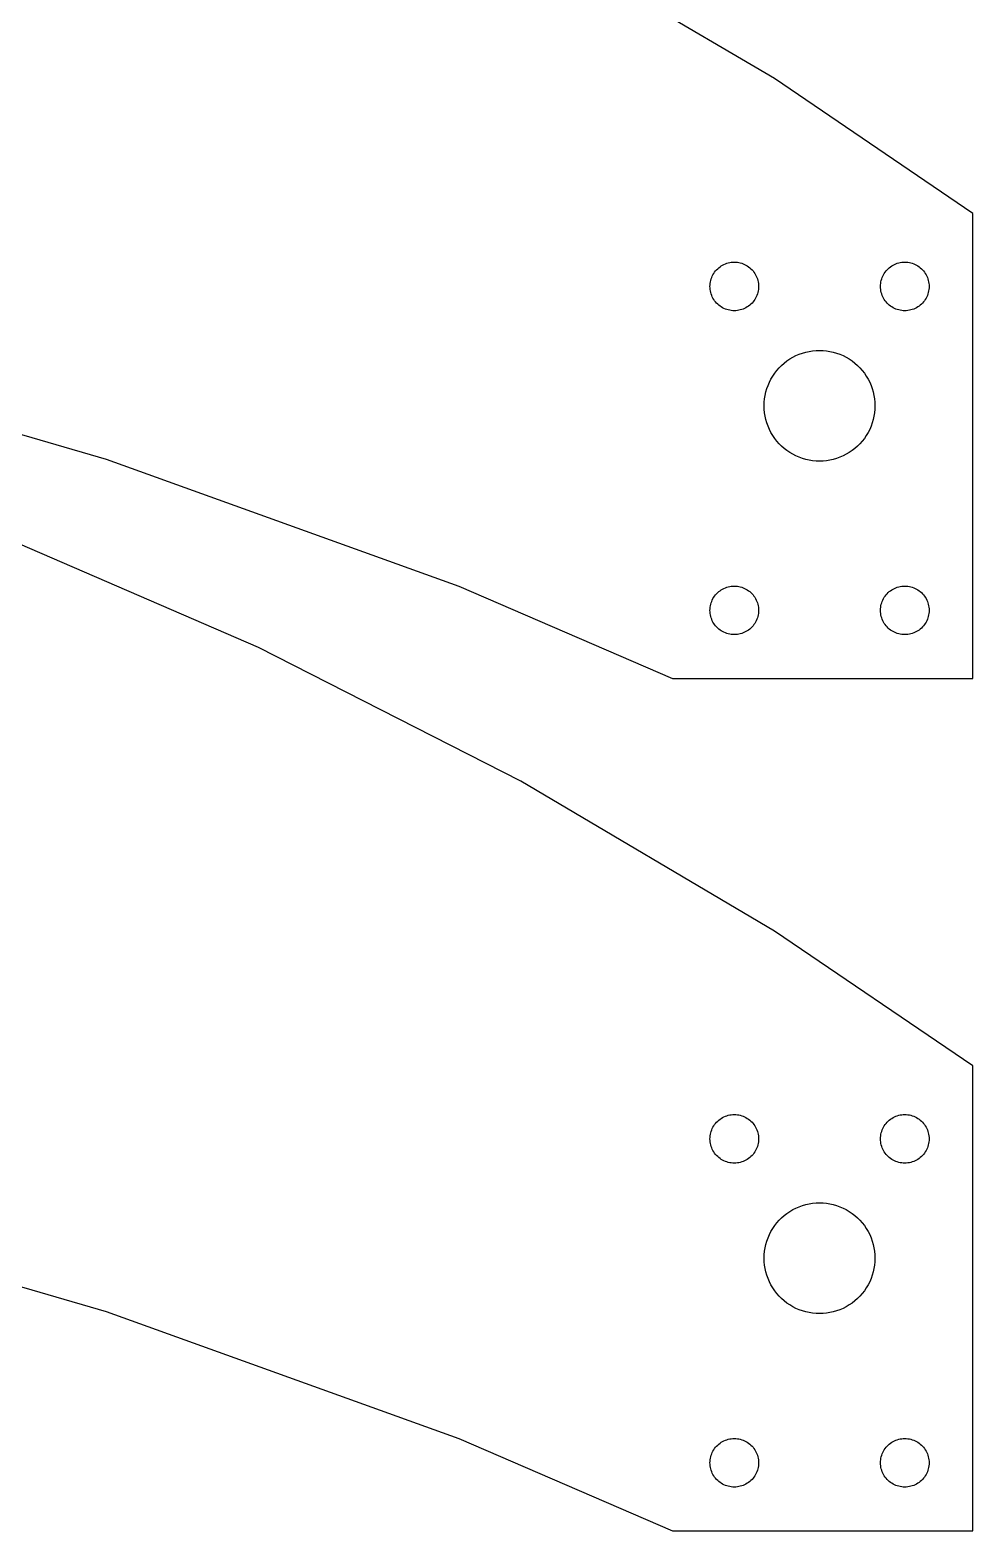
# Model space of a CAD drawing. Header units: metres. Extents: x 0 to 702, y 0 to 290.
# Drawn here: x 612.7 to 668, y 57 to 145 of the extents above; entities that cross this region are included whole.
import ezdxf

# ---------------------------------------------------------------- set-up
doc = ezdxf.new("R2010")
doc.units = ezdxf.units.M

msp = doc.modelspace()

# ---------------------------------------------------------------- linework, layer by layer
for p, q in [((656.352, 142.19), (641.482, 150.984)), ((668, 134.274), (656.352, 142.19)), ((668, 107), (668, 134.274)), ((653.162, 131.153), (653.236, 131.203)), ((653.236, 131.203), (653.313, 131.249)), ((653.313, 131.249), (653.393, 131.289)), ((653.393, 131.289), (653.475, 131.325)), ((653.475, 131.325), (653.56, 131.355)), ((653.56, 131.355), (653.646, 131.38)), ((653.646, 131.38), (653.733, 131.4)), ((653.733, 131.4), (653.821, 131.414)), ((653.821, 131.414), (653.911, 131.422)), ((653.911, 131.422), (654, 131.425)), ((654, 131.425), (654.089, 131.422)), ((654.089, 131.422), (654.179, 131.414)), ((654.179, 131.414), (654.267, 131.4)), ((654.267, 131.4), (654.354, 131.38)), ((654.354, 131.38), (654.44, 131.355)), ((654.44, 131.355), (654.525, 131.325)), ((654.525, 131.325), (654.607, 131.289)), ((654.607, 131.289), (654.686, 131.249)), ((654.686, 131.249), (654.764, 131.203)), ((654.764, 131.203), (654.838, 131.153)), ((663.162, 131.153), (663.236, 131.203)), ((663.236, 131.203), (663.313, 131.249)), ((663.313, 131.249), (663.393, 131.289)), ((663.393, 131.289), (663.475, 131.325)), ((663.475, 131.325), (663.56, 131.355)), ((663.56, 131.355), (663.646, 131.38)), ((663.646, 131.38), (663.733, 131.4)), ((663.733, 131.4), (663.821, 131.414)), ((663.821, 131.414), (663.911, 131.422)), ((663.911, 131.422), (664, 131.425)), ((664, 131.425), (664.089, 131.422)), ((664.089, 131.422), (664.179, 131.414)), ((664.179, 131.414), (664.267, 131.4)), ((664.267, 131.4), (664.354, 131.38)), ((664.354, 131.38), (664.44, 131.355)), ((664.44, 131.355), (664.525, 131.325)), ((664.525, 131.325), (664.607, 131.289)), ((664.607, 131.289), (664.686, 131.249)), ((664.686, 131.249), (664.764, 131.203)), ((664.764, 131.203), (664.838, 131.153)), ((652.6, 130.267), (652.62, 130.354)), ((652.62, 130.354), (652.645, 130.44)), ((652.645, 130.44), (652.675, 130.525)), ((652.675, 130.525), (652.711, 130.607)), ((652.711, 130.607), (652.751, 130.686)), ((652.751, 130.686), (652.797, 130.764)), ((652.797, 130.764), (652.847, 130.838)), ((652.847, 130.838), (652.902, 130.908)), ((652.902, 130.908), (652.961, 130.975)), ((652.961, 130.975), (653.025, 131.039)), ((653.025, 131.039), (653.092, 131.098)), ((653.092, 131.098), (653.162, 131.153)), ((654.838, 131.153), (654.908, 131.098)), ((654.908, 131.098), (654.975, 131.039)), ((654.975, 131.039), (655.039, 130.975)), ((655.039, 130.975), (655.098, 130.908)), ((655.098, 130.908), (655.153, 130.838)), ((655.153, 130.838), (655.203, 130.764)), ((655.203, 130.764), (655.249, 130.686)), ((655.249, 130.686), (655.289, 130.607)), ((655.289, 130.607), (655.325, 130.525)), ((655.325, 130.525), (655.355, 130.44)), ((655.355, 130.44), (655.38, 130.354)), ((655.38, 130.354), (655.4, 130.267)), ((662.6, 130.267), (662.62, 130.354)), ((662.62, 130.354), (662.645, 130.44)), ((662.645, 130.44), (662.675, 130.525)), ((662.675, 130.525), (662.711, 130.607)), ((662.711, 130.607), (662.751, 130.686)), ((662.751, 130.686), (662.797, 130.764)), ((662.797, 130.764), (662.847, 130.838)), ((662.847, 130.838), (662.902, 130.908)), ((662.902, 130.908), (662.961, 130.975)), ((662.961, 130.975), (663.025, 131.039)), ((663.025, 131.039), (663.092, 131.098)), ((663.092, 131.098), (663.162, 131.153)), ((664.838, 131.153), (664.908, 131.098)), ((664.908, 131.098), (664.975, 131.039)), ((664.975, 131.039), (665.039, 130.975)), ((665.039, 130.975), (665.098, 130.908)), ((665.098, 130.908), (665.153, 130.838)), ((665.153, 130.838), (665.203, 130.764)), ((665.203, 130.764), (665.249, 130.686)), ((665.249, 130.686), (665.289, 130.607)), ((665.289, 130.607), (665.325, 130.525)), ((665.325, 130.525), (665.355, 130.44)), ((665.355, 130.44), (665.38, 130.354)), ((665.38, 130.354), (665.4, 130.267)), ((652.575, 130), (652.578, 130.089)), ((652.578, 129.911), (652.575, 130)), ((652.578, 130.089), (652.586, 130.179)), ((652.586, 129.821), (652.578, 129.911)), ((652.586, 130.179), (652.6, 130.267)), ((652.6, 129.733), (652.586, 129.821)), ((652.62, 129.646), (652.6, 129.733)), ((652.645, 129.56), (652.62, 129.646)), ((652.675, 129.475), (652.645, 129.56)), ((652.711, 129.393), (652.675, 129.475)), ((655.325, 129.475), (655.289, 129.393)), ((655.355, 129.56), (655.325, 129.475)), ((655.38, 129.646), (655.355, 129.56)), ((655.4, 129.733), (655.38, 129.646)), ((655.4, 130.267), (655.414, 130.179)), ((655.414, 129.821), (655.4, 129.733)), ((655.414, 130.179), (655.422, 130.089)), ((655.422, 129.911), (655.414, 129.821)), ((655.422, 130.089), (655.425, 130)), ((655.425, 130), (655.422, 129.911)), ((662.575, 130), (662.578, 130.089)), ((662.578, 129.911), (662.575, 130)), ((662.578, 130.089), (662.586, 130.179)), ((662.586, 129.821), (662.578, 129.911)), ((662.586, 130.179), (662.6, 130.267)), ((662.6, 129.733), (662.586, 129.821)), ((662.62, 129.646), (662.6, 129.733)), ((662.645, 129.56), (662.62, 129.646)), ((662.675, 129.475), (662.645, 129.56)), ((662.711, 129.393), (662.675, 129.475)), ((665.325, 129.475), (665.289, 129.393)), ((665.355, 129.56), (665.325, 129.475)), ((665.38, 129.646), (665.355, 129.56)), ((665.4, 129.733), (665.38, 129.646)), ((665.4, 130.267), (665.414, 130.179)), ((665.414, 129.821), (665.4, 129.733)), ((665.414, 130.179), (665.422, 130.089)), ((665.422, 129.911), (665.414, 129.821)), ((665.422, 130.089), (665.425, 130)), ((665.425, 130), (665.422, 129.911)), ((652.751, 129.313), (652.711, 129.393)), ((652.797, 129.236), (652.751, 129.313)), ((652.847, 129.162), (652.797, 129.236)), ((652.902, 129.092), (652.847, 129.162)), ((652.961, 129.025), (652.902, 129.092)), ((653.025, 128.961), (652.961, 129.025)), ((653.092, 128.902), (653.025, 128.961)), ((653.162, 128.847), (653.092, 128.902)), ((653.236, 128.797), (653.162, 128.847)), ((653.313, 128.751), (653.236, 128.797)), ((653.393, 128.711), (653.313, 128.751)), ((653.475, 128.675), (653.393, 128.711)), ((653.56, 128.645), (653.475, 128.675)), ((653.646, 128.62), (653.56, 128.645)), ((653.733, 128.6), (653.646, 128.62)), ((653.821, 128.586), (653.733, 128.6)), ((653.911, 128.578), (653.821, 128.586)), ((654, 128.575), (653.911, 128.578)), ((654.089, 128.578), (654, 128.575)), ((654.179, 128.586), (654.089, 128.578)), ((654.267, 128.6), (654.179, 128.586)), ((654.354, 128.62), (654.267, 128.6)), ((654.44, 128.645), (654.354, 128.62)), ((654.525, 128.675), (654.44, 128.645)), ((654.607, 128.711), (654.525, 128.675)), ((654.686, 128.751), (654.607, 128.711)), ((654.764, 128.797), (654.686, 128.751)), ((654.838, 128.847), (654.764, 128.797)), ((654.908, 128.902), (654.838, 128.847)), ((654.975, 128.961), (654.908, 128.902)), ((655.039, 129.025), (654.975, 128.961)), ((655.098, 129.092), (655.039, 129.025)), ((655.153, 129.162), (655.098, 129.092)), ((655.203, 129.236), (655.153, 129.162)), ((655.249, 129.313), (655.203, 129.236)), ((655.289, 129.393), (655.249, 129.313)), ((662.751, 129.313), (662.711, 129.393)), ((662.797, 129.236), (662.751, 129.313)), ((662.847, 129.162), (662.797, 129.236)), ((662.902, 129.092), (662.847, 129.162)), ((662.961, 129.025), (662.902, 129.092)), ((663.025, 128.961), (662.961, 129.025)), ((663.092, 128.902), (663.025, 128.961)), ((663.162, 128.847), (663.092, 128.902)), ((663.236, 128.797), (663.162, 128.847)), ((663.313, 128.751), (663.236, 128.797)), ((663.393, 128.711), (663.313, 128.751)), ((663.475, 128.675), (663.393, 128.711)), ((663.56, 128.645), (663.475, 128.675)), ((663.646, 128.62), (663.56, 128.645)), ((663.733, 128.6), (663.646, 128.62)), ((663.821, 128.586), (663.733, 128.6)), ((663.911, 128.578), (663.821, 128.586)), ((664, 128.575), (663.911, 128.578)), ((664.089, 128.578), (664, 128.575)), ((664.179, 128.586), (664.089, 128.578)), ((664.267, 128.6), (664.179, 128.586)), ((664.354, 128.62), (664.267, 128.6)), ((664.44, 128.645), (664.354, 128.62)), ((664.525, 128.675), (664.44, 128.645)), ((664.607, 128.711), (664.525, 128.675)), ((664.686, 128.751), (664.607, 128.711)), ((664.764, 128.797), (664.686, 128.751)), ((664.838, 128.847), (664.764, 128.797)), ((664.908, 128.902), (664.838, 128.847)), ((664.975, 128.961), (664.908, 128.902)), ((665.039, 129.025), (664.975, 128.961)), ((665.098, 129.092), (665.039, 129.025)), ((665.153, 129.162), (665.098, 129.092)), ((665.203, 129.236), (665.153, 129.162)), ((665.249, 129.313), (665.203, 129.236)), ((665.289, 129.393), (665.249, 129.313)), ((596.041, 126.004), (617.156, 119.87)), ((657.434, 125.848), (657.616, 125.941)), ((657.616, 125.941), (657.804, 126.022)), ((657.804, 126.022), (657.996, 126.091)), ((657.996, 126.091), (658.192, 126.148)), ((658.192, 126.148), (658.391, 126.192)), ((658.391, 126.192), (658.593, 126.224)), ((658.593, 126.224), (658.796, 126.244)), ((658.796, 126.244), (659, 126.25)), ((659, 126.25), (659.204, 126.244)), ((659.204, 126.244), (659.407, 126.224)), ((659.407, 126.224), (659.609, 126.192)), ((659.609, 126.192), (659.808, 126.148)), ((659.808, 126.148), (660.004, 126.091)), ((660.004, 126.091), (660.196, 126.022)), ((660.196, 126.022), (660.384, 125.941)), ((660.384, 125.941), (660.566, 125.848)), ((656.371, 124.91), (656.496, 125.072)), ((656.496, 125.072), (656.631, 125.225)), ((656.631, 125.225), (656.775, 125.369)), ((656.775, 125.369), (656.928, 125.504)), ((656.928, 125.504), (657.09, 125.629)), ((657.09, 125.629), (657.259, 125.744)), ((657.259, 125.744), (657.434, 125.848)), ((660.566, 125.848), (660.741, 125.744)), ((660.741, 125.744), (660.91, 125.629)), ((660.91, 125.629), (661.072, 125.504)), ((661.072, 125.504), (661.225, 125.369)), ((661.225, 125.369), (661.369, 125.225)), ((661.369, 125.225), (661.504, 125.072)), ((661.504, 125.072), (661.629, 124.91)), ((655.909, 124.004), (655.978, 124.196)), ((655.978, 124.196), (656.059, 124.384)), ((656.059, 124.384), (656.152, 124.566)), ((656.152, 124.566), (656.256, 124.741)), ((656.256, 124.741), (656.371, 124.91)), ((661.629, 124.91), (661.744, 124.741)), ((661.744, 124.741), (661.848, 124.566)), ((661.848, 124.566), (661.941, 124.384)), ((661.941, 124.384), (662.022, 124.196)), ((662.022, 124.196), (662.091, 124.004)), ((655.756, 123.204), (655.776, 123.407)), ((655.776, 123.407), (655.808, 123.609)), ((655.808, 123.609), (655.852, 123.808)), ((655.852, 123.808), (655.909, 124.004)), ((662.091, 124.004), (662.148, 123.808)), ((662.148, 123.808), (662.192, 123.609)), ((662.192, 123.609), (662.224, 123.407)), ((662.224, 123.407), (662.244, 123.204)), ((655.75, 123), (655.756, 123.204)), ((655.756, 122.796), (655.75, 123)), ((655.776, 122.593), (655.756, 122.796)), ((655.808, 122.391), (655.776, 122.593)), ((655.852, 122.192), (655.808, 122.391)), ((662.192, 122.391), (662.148, 122.192)), ((662.224, 122.593), (662.192, 122.391)), ((662.244, 122.796), (662.224, 122.593)), ((662.244, 123.204), (662.25, 123)), ((662.25, 123), (662.244, 122.796)), ((655.909, 121.996), (655.852, 122.192)), ((655.978, 121.804), (655.909, 121.996)), ((656.059, 121.616), (655.978, 121.804)), ((656.152, 121.434), (656.059, 121.616)), ((661.941, 121.616), (661.848, 121.434)), ((662.022, 121.804), (661.941, 121.616)), ((662.091, 121.996), (662.022, 121.804)), ((662.148, 122.192), (662.091, 121.996)), ((656.256, 121.259), (656.152, 121.434)), ((656.371, 121.09), (656.256, 121.259)), ((656.496, 120.928), (656.371, 121.09)), ((656.631, 120.775), (656.496, 120.928)), ((656.775, 120.631), (656.631, 120.775)), ((656.928, 120.496), (656.775, 120.631)), ((661.225, 120.631), (661.072, 120.496)), ((661.369, 120.775), (661.225, 120.631)), ((661.504, 120.928), (661.369, 120.775)), ((661.629, 121.09), (661.504, 120.928)), ((661.744, 121.259), (661.629, 121.09)), ((661.848, 121.434), (661.744, 121.259)), ((617.156, 119.87), (637.844, 112.422)), ((657.09, 120.371), (656.928, 120.496)), ((657.259, 120.256), (657.09, 120.371)), ((657.434, 120.152), (657.259, 120.256)), ((657.616, 120.059), (657.434, 120.152)), ((657.804, 119.978), (657.616, 120.059)), ((657.996, 119.909), (657.804, 119.978)), ((658.192, 119.852), (657.996, 119.909)), ((658.391, 119.808), (658.192, 119.852)), ((658.593, 119.776), (658.391, 119.808)), ((658.796, 119.756), (658.593, 119.776)), ((659, 119.75), (658.796, 119.756)), ((659.204, 119.756), (659, 119.75)), ((659.407, 119.776), (659.204, 119.756)), ((659.609, 119.808), (659.407, 119.776)), ((659.808, 119.852), (659.609, 119.808)), ((660.004, 119.909), (659.808, 119.852)), ((660.196, 119.978), (660.004, 119.909)), ((660.384, 120.059), (660.196, 119.978)), ((660.566, 120.152), (660.384, 120.059)), ((660.741, 120.256), (660.566, 120.152)), ((660.91, 120.371), (660.741, 120.256)), ((661.072, 120.496), (660.91, 120.371)), ((626.089, 108.827), (610.234, 115.689)), ((637.844, 112.422), (650.373, 107)), ((652.797, 111.764), (652.847, 111.838)), ((652.847, 111.838), (652.902, 111.908)), ((652.902, 111.908), (652.961, 111.975)), ((652.961, 111.975), (653.025, 112.039)), ((653.025, 112.039), (653.092, 112.098)), ((653.092, 112.098), (653.162, 112.153)), ((653.162, 112.153), (653.236, 112.203)), ((653.236, 112.203), (653.313, 112.249)), ((653.313, 112.249), (653.393, 112.289)), ((653.393, 112.289), (653.475, 112.325)), ((653.475, 112.325), (653.56, 112.355)), ((653.56, 112.355), (653.646, 112.38)), ((653.646, 112.38), (653.733, 112.4)), ((653.733, 112.4), (653.821, 112.414)), ((653.821, 112.414), (653.911, 112.422)), ((653.911, 112.422), (654, 112.425)), ((654, 112.425), (654.089, 112.422)), ((654.089, 112.422), (654.179, 112.414)), ((654.179, 112.414), (654.267, 112.4)), ((654.267, 112.4), (654.354, 112.38)), ((654.354, 112.38), (654.44, 112.355)), ((654.44, 112.355), (654.525, 112.325)), ((654.525, 112.325), (654.607, 112.289)), ((654.607, 112.289), (654.686, 112.249)), ((654.686, 112.249), (654.764, 112.203)), ((654.764, 112.203), (654.838, 112.153)), ((654.838, 112.153), (654.908, 112.098)), ((654.908, 112.098), (654.975, 112.039)), ((654.975, 112.039), (655.039, 111.975)), ((655.039, 111.975), (655.098, 111.908)), ((655.098, 111.908), (655.153, 111.838)), ((655.153, 111.838), (655.203, 111.764)), ((662.797, 111.764), (662.847, 111.838)), ((662.847, 111.838), (662.902, 111.908)), ((662.902, 111.908), (662.961, 111.975)), ((662.961, 111.975), (663.025, 112.039)), ((663.025, 112.039), (663.092, 112.098)), ((663.092, 112.098), (663.162, 112.153)), ((663.162, 112.153), (663.236, 112.203)), ((663.236, 112.203), (663.313, 112.249)), ((663.313, 112.249), (663.393, 112.289)), ((663.393, 112.289), (663.475, 112.325)), ((663.475, 112.325), (663.56, 112.355)), ((663.56, 112.355), (663.646, 112.38)), ((663.646, 112.38), (663.733, 112.4)), ((663.733, 112.4), (663.821, 112.414)), ((663.821, 112.414), (663.911, 112.422)), ((663.911, 112.422), (664, 112.425)), ((664, 112.425), (664.089, 112.422)), ((664.089, 112.422), (664.179, 112.414)), ((664.179, 112.414), (664.267, 112.4)), ((664.267, 112.4), (664.354, 112.38)), ((664.354, 112.38), (664.44, 112.355)), ((664.44, 112.355), (664.525, 112.325)), ((664.525, 112.325), (664.607, 112.289)), ((664.607, 112.289), (664.686, 112.249)), ((664.686, 112.249), (664.764, 112.203)), ((664.764, 112.203), (664.838, 112.153)), ((664.838, 112.153), (664.908, 112.098)), ((664.908, 112.098), (664.975, 112.039)), ((664.975, 112.039), (665.039, 111.975)), ((665.039, 111.975), (665.098, 111.908)), ((665.098, 111.908), (665.153, 111.838)), ((665.153, 111.838), (665.203, 111.764)), ((652.575, 111), (652.578, 111.089)), ((652.578, 110.911), (652.575, 111)), ((652.578, 111.089), (652.586, 111.179)), ((652.586, 111.179), (652.6, 111.267)), ((652.6, 111.267), (652.62, 111.354)), ((652.62, 111.354), (652.645, 111.44)), ((652.645, 111.44), (652.675, 111.525)), ((652.675, 111.525), (652.711, 111.607)), ((652.711, 111.607), (652.751, 111.686)), ((652.751, 111.686), (652.797, 111.764)), ((655.203, 111.764), (655.249, 111.686)), ((655.249, 111.686), (655.289, 111.607)), ((655.289, 111.607), (655.325, 111.525)), ((655.325, 111.525), (655.355, 111.44)), ((655.355, 111.44), (655.38, 111.354)), ((655.38, 111.354), (655.4, 111.267)), ((655.4, 111.267), (655.414, 111.179)), ((655.414, 111.179), (655.422, 111.089)), ((655.422, 111.089), (655.425, 111)), ((655.425, 111), (655.422, 110.911)), ((662.575, 111), (662.578, 111.089)), ((662.578, 110.911), (662.575, 111)), ((662.578, 111.089), (662.586, 111.179)), ((662.586, 111.179), (662.6, 111.267)), ((662.6, 111.267), (662.62, 111.354)), ((662.62, 111.354), (662.645, 111.44)), ((662.645, 111.44), (662.675, 111.525)), ((662.675, 111.525), (662.711, 111.607)), ((662.711, 111.607), (662.751, 111.686)), ((662.751, 111.686), (662.797, 111.764)), ((665.203, 111.764), (665.249, 111.686)), ((665.249, 111.686), (665.289, 111.607)), ((665.289, 111.607), (665.325, 111.525)), ((665.325, 111.525), (665.355, 111.44)), ((665.355, 111.44), (665.38, 111.354)), ((665.38, 111.354), (665.4, 111.267)), ((665.4, 111.267), (665.414, 111.179)), ((665.414, 111.179), (665.422, 111.089)), ((665.422, 111.089), (665.425, 111)), ((665.425, 111), (665.422, 110.911)), ((652.586, 110.821), (652.578, 110.911)), ((652.6, 110.733), (652.586, 110.821)), ((652.62, 110.646), (652.6, 110.733)), ((652.645, 110.56), (652.62, 110.646)), ((652.675, 110.475), (652.645, 110.56)), ((652.711, 110.393), (652.675, 110.475)), ((652.751, 110.313), (652.711, 110.393)), ((652.797, 110.236), (652.751, 110.313)), ((652.847, 110.162), (652.797, 110.236)), ((652.902, 110.092), (652.847, 110.162)), ((652.961, 110.025), (652.902, 110.092)), ((655.098, 110.092), (655.039, 110.025)), ((655.153, 110.162), (655.098, 110.092)), ((655.203, 110.236), (655.153, 110.162)), ((655.249, 110.313), (655.203, 110.236)), ((655.289, 110.393), (655.249, 110.313)), ((655.325, 110.475), (655.289, 110.393)), ((655.355, 110.56), (655.325, 110.475)), ((655.38, 110.646), (655.355, 110.56)), ((655.4, 110.733), (655.38, 110.646)), ((655.414, 110.821), (655.4, 110.733)), ((655.422, 110.911), (655.414, 110.821)), ((662.586, 110.821), (662.578, 110.911)), ((662.6, 110.733), (662.586, 110.821)), ((662.62, 110.646), (662.6, 110.733)), ((662.645, 110.56), (662.62, 110.646)), ((662.675, 110.475), (662.645, 110.56)), ((662.711, 110.393), (662.675, 110.475)), ((662.751, 110.313), (662.711, 110.393)), ((662.797, 110.236), (662.751, 110.313)), ((662.847, 110.162), (662.797, 110.236)), ((662.902, 110.092), (662.847, 110.162)), ((662.961, 110.025), (662.902, 110.092)), ((665.098, 110.092), (665.039, 110.025)), ((665.153, 110.162), (665.098, 110.092)), ((665.203, 110.236), (665.153, 110.162)), ((665.249, 110.313), (665.203, 110.236)), ((665.289, 110.393), (665.249, 110.313)), ((665.325, 110.475), (665.289, 110.393)), ((665.355, 110.56), (665.325, 110.475)), ((665.38, 110.646), (665.355, 110.56)), ((665.4, 110.733), (665.38, 110.646)), ((665.414, 110.821), (665.4, 110.733)), ((665.422, 110.911), (665.414, 110.821)), ((653.025, 109.961), (652.961, 110.025)), ((653.092, 109.902), (653.025, 109.961)), ((653.162, 109.847), (653.092, 109.902)), ((653.236, 109.797), (653.162, 109.847)), ((653.313, 109.751), (653.236, 109.797)), ((653.393, 109.711), (653.313, 109.751)), ((653.475, 109.675), (653.393, 109.711)), ((653.56, 109.645), (653.475, 109.675)), ((653.646, 109.62), (653.56, 109.645)), ((653.733, 109.6), (653.646, 109.62)), ((653.821, 109.586), (653.733, 109.6)), ((653.911, 109.578), (653.821, 109.586)), ((654, 109.575), (653.911, 109.578)), ((654.089, 109.578), (654, 109.575)), ((654.179, 109.586), (654.089, 109.578)), ((654.267, 109.6), (654.179, 109.586)), ((654.354, 109.62), (654.267, 109.6)), ((654.44, 109.645), (654.354, 109.62)), ((654.525, 109.675), (654.44, 109.645)), ((654.607, 109.711), (654.525, 109.675)), ((654.686, 109.751), (654.607, 109.711)), ((654.764, 109.797), (654.686, 109.751)), ((654.838, 109.847), (654.764, 109.797)), ((654.908, 109.902), (654.838, 109.847)), ((654.975, 109.961), (654.908, 109.902)), ((655.039, 110.025), (654.975, 109.961)), ((663.025, 109.961), (662.961, 110.025)), ((663.092, 109.902), (663.025, 109.961)), ((663.162, 109.847), (663.092, 109.902)), ((663.236, 109.797), (663.162, 109.847)), ((663.313, 109.751), (663.236, 109.797)), ((663.393, 109.711), (663.313, 109.751)), ((663.475, 109.675), (663.393, 109.711)), ((663.56, 109.645), (663.475, 109.675)), ((663.646, 109.62), (663.56, 109.645)), ((663.733, 109.6), (663.646, 109.62)), ((663.821, 109.586), (663.733, 109.6)), ((663.911, 109.578), (663.821, 109.586)), ((664, 109.575), (663.911, 109.578)), ((664.089, 109.578), (664, 109.575)), ((664.179, 109.586), (664.089, 109.578)), ((664.267, 109.6), (664.179, 109.586)), ((664.354, 109.62), (664.267, 109.6)), ((664.44, 109.645), (664.354, 109.62)), ((664.525, 109.675), (664.44, 109.645)), ((664.607, 109.711), (664.525, 109.675)), ((664.686, 109.751), (664.607, 109.711)), ((664.764, 109.797), (664.686, 109.751)), ((664.838, 109.847), (664.764, 109.797)), ((664.908, 109.902), (664.838, 109.847)), ((664.975, 109.961), (664.908, 109.902)), ((665.039, 110.025), (664.975, 109.961)), ((641.482, 100.984), (626.089, 108.827)), ((650.373, 107), (668, 107)), ((656.352, 92.1902), (641.482, 100.984)), ((668, 84.2744), (656.352, 92.1902)), ((668, 57), (668, 84.2744)), ((652.961, 80.9755), (653.025, 81.0388)), ((653.025, 81.0388), (653.092, 81.098)), ((653.092, 81.098), (653.162, 81.1528)), ((653.162, 81.1528), (653.236, 81.2032)), ((653.236, 81.2032), (653.313, 81.2487)), ((653.313, 81.2487), (653.393, 81.2894)), ((653.393, 81.2894), (653.475, 81.3249)), ((653.475, 81.3249), (653.56, 81.3553)), ((653.56, 81.3553), (653.646, 81.3802)), ((653.646, 81.3802), (653.733, 81.3997)), ((653.733, 81.3997), (653.821, 81.4138)), ((653.821, 81.4138), (653.911, 81.4222)), ((653.911, 81.4222), (654, 81.425)), ((654, 81.425), (654.089, 81.4222)), ((654.089, 81.4222), (654.179, 81.4138)), ((654.179, 81.4138), (654.267, 81.3997)), ((654.267, 81.3997), (654.354, 81.3802)), ((654.354, 81.3802), (654.44, 81.3553)), ((654.44, 81.3553), (654.525, 81.3249)), ((654.525, 81.3249), (654.607, 81.2894)), ((654.607, 81.2894), (654.686, 81.2487)), ((654.686, 81.2487), (654.764, 81.2032)), ((654.764, 81.2032), (654.838, 81.1528)), ((654.838, 81.1528), (654.908, 81.098)), ((654.908, 81.098), (654.975, 81.0388)), ((654.975, 81.0388), (655.039, 80.9755)), ((662.961, 80.9755), (663.025, 81.0388)), ((663.025, 81.0388), (663.092, 81.098)), ((663.092, 81.098), (663.162, 81.1528)), ((663.162, 81.1528), (663.236, 81.2032)), ((663.236, 81.2032), (663.313, 81.2487)), ((663.313, 81.2487), (663.393, 81.2894)), ((663.393, 81.2894), (663.475, 81.3249)), ((663.475, 81.3249), (663.56, 81.3553)), ((663.56, 81.3553), (663.646, 81.3802)), ((663.646, 81.3802), (663.733, 81.3997)), ((663.733, 81.3997), (663.821, 81.4138)), ((663.821, 81.4138), (663.911, 81.4222)), ((663.911, 81.4222), (664, 81.425)), ((664, 81.425), (664.089, 81.4222)), ((664.089, 81.4222), (664.179, 81.4138)), ((664.179, 81.4138), (664.267, 81.3997)), ((664.267, 81.3997), (664.354, 81.3802)), ((664.354, 81.3802), (664.44, 81.3553)), ((664.44, 81.3553), (664.525, 81.3249)), ((664.525, 81.3249), (664.607, 81.2894)), ((664.607, 81.2894), (664.686, 81.2487)), ((664.686, 81.2487), (664.764, 81.2032)), ((664.764, 81.2032), (664.838, 81.1528)), ((664.838, 81.1528), (664.908, 81.098)), ((664.908, 81.098), (664.975, 81.0388)), ((664.975, 81.0388), (665.039, 80.9755)), ((652.578, 80.0895), (652.586, 80.1786)), ((652.586, 80.1786), (652.6, 80.267)), ((652.6, 80.267), (652.62, 80.3544)), ((652.62, 80.3544), (652.645, 80.4403)), ((652.645, 80.4403), (652.675, 80.5246)), ((652.675, 80.5246), (652.711, 80.6067)), ((652.711, 80.6067), (652.751, 80.6865)), ((652.751, 80.6865), (652.797, 80.7635)), ((652.797, 80.7635), (652.847, 80.8376)), ((652.847, 80.8376), (652.902, 80.9083)), ((652.902, 80.9083), (652.961, 80.9755)), ((655.039, 80.9755), (655.098, 80.9083)), ((655.098, 80.9083), (655.153, 80.8376)), ((655.153, 80.8376), (655.203, 80.7635)), ((655.203, 80.7635), (655.249, 80.6865)), ((655.249, 80.6865), (655.289, 80.6067)), ((655.289, 80.6067), (655.325, 80.5246)), ((655.325, 80.5246), (655.355, 80.4403)), ((655.355, 80.4403), (655.38, 80.3544)), ((655.38, 80.3544), (655.4, 80.267)), ((655.4, 80.267), (655.414, 80.1786)), ((655.414, 80.1786), (655.422, 80.0895)), ((662.578, 80.0895), (662.586, 80.1786)), ((662.586, 80.1786), (662.6, 80.267)), ((662.6, 80.267), (662.62, 80.3544)), ((662.62, 80.3544), (662.645, 80.4403)), ((662.645, 80.4403), (662.675, 80.5246)), ((662.675, 80.5246), (662.711, 80.6067)), ((662.711, 80.6067), (662.751, 80.6865)), ((662.751, 80.6865), (662.797, 80.7635)), ((662.797, 80.7635), (662.847, 80.8376)), ((662.847, 80.8376), (662.902, 80.9083)), ((662.902, 80.9083), (662.961, 80.9755)), ((665.039, 80.9755), (665.098, 80.9083)), ((665.098, 80.9083), (665.153, 80.8376)), ((665.153, 80.8376), (665.203, 80.7635)), ((665.203, 80.7635), (665.249, 80.6865)), ((665.249, 80.6865), (665.289, 80.6067)), ((665.289, 80.6067), (665.325, 80.5246)), ((665.325, 80.5246), (665.355, 80.4403)), ((665.355, 80.4403), (665.38, 80.3544)), ((665.38, 80.3544), (665.4, 80.267)), ((665.4, 80.267), (665.414, 80.1786)), ((665.414, 80.1786), (665.422, 80.0895)), ((652.575, 80), (652.578, 80.0895)), ((652.578, 79.9105), (652.575, 80)), ((652.586, 79.8214), (652.578, 79.9105)), ((652.6, 79.733), (652.586, 79.8214)), ((652.62, 79.6456), (652.6, 79.733)), ((652.645, 79.5596), (652.62, 79.6456)), ((652.675, 79.4754), (652.645, 79.5596)), ((652.711, 79.3932), (652.675, 79.4754)), ((652.751, 79.3135), (652.711, 79.3932)), ((652.797, 79.2364), (652.751, 79.3135)), ((652.847, 79.1624), (652.797, 79.2364)), ((655.203, 79.2364), (655.153, 79.1624)), ((655.249, 79.3135), (655.203, 79.2364)), ((655.289, 79.3932), (655.249, 79.3135)), ((655.325, 79.4754), (655.289, 79.3932)), ((655.355, 79.5596), (655.325, 79.4754)), ((655.38, 79.6456), (655.355, 79.5596)), ((655.4, 79.733), (655.38, 79.6456)), ((655.414, 79.8214), (655.4, 79.733)), ((655.422, 79.9105), (655.414, 79.8214)), ((655.422, 80.0895), (655.425, 80)), ((655.425, 80), (655.422, 79.9105)), ((662.575, 80), (662.578, 80.0895)), ((662.578, 79.9105), (662.575, 80)), ((662.586, 79.8214), (662.578, 79.9105)), ((662.6, 79.733), (662.586, 79.8214)), ((662.62, 79.6456), (662.6, 79.733)), ((662.645, 79.5596), (662.62, 79.6456)), ((662.675, 79.4754), (662.645, 79.5596)), ((662.711, 79.3932), (662.675, 79.4754)), ((662.751, 79.3135), (662.711, 79.3932)), ((662.797, 79.2364), (662.751, 79.3135)), ((662.847, 79.1624), (662.797, 79.2364)), ((665.203, 79.2364), (665.153, 79.1624)), ((665.249, 79.3135), (665.203, 79.2364)), ((665.289, 79.3932), (665.249, 79.3135)), ((665.325, 79.4754), (665.289, 79.3932)), ((665.355, 79.5596), (665.325, 79.4754)), ((665.38, 79.6456), (665.355, 79.5596)), ((665.4, 79.733), (665.38, 79.6456)), ((665.414, 79.8214), (665.4, 79.733)), ((665.422, 79.9105), (665.414, 79.8214)), ((665.422, 80.0895), (665.425, 80)), ((665.425, 80), (665.422, 79.9105)), ((652.902, 79.0917), (652.847, 79.1624)), ((652.961, 79.0245), (652.902, 79.0917)), ((653.025, 78.9612), (652.961, 79.0245)), ((653.092, 78.902), (653.025, 78.9612)), ((653.162, 78.8471), (653.092, 78.902)), ((653.236, 78.7968), (653.162, 78.8471)), ((653.313, 78.7513), (653.236, 78.7968)), ((653.393, 78.7106), (653.313, 78.7513)), ((653.475, 78.6751), (653.393, 78.7106)), ((653.56, 78.6447), (653.475, 78.6751)), ((653.646, 78.6198), (653.56, 78.6447)), ((653.733, 78.6002), (653.646, 78.6198)), ((653.821, 78.5862), (653.733, 78.6002)), ((653.911, 78.5778), (653.821, 78.5862)), ((654, 78.575), (653.911, 78.5778)), ((654.089, 78.5778), (654, 78.575)), ((654.179, 78.5862), (654.089, 78.5778)), ((654.267, 78.6002), (654.179, 78.5862)), ((654.354, 78.6198), (654.267, 78.6002)), ((654.44, 78.6447), (654.354, 78.6198)), ((654.525, 78.6751), (654.44, 78.6447)), ((654.607, 78.7106), (654.525, 78.6751)), ((654.686, 78.7513), (654.607, 78.7106)), ((654.764, 78.7968), (654.686, 78.7513)), ((654.838, 78.8471), (654.764, 78.7968)), ((654.908, 78.902), (654.838, 78.8471)), ((654.975, 78.9612), (654.908, 78.902)), ((655.039, 79.0245), (654.975, 78.9612)), ((655.098, 79.0917), (655.039, 79.0245)), ((655.153, 79.1624), (655.098, 79.0917)), ((662.902, 79.0917), (662.847, 79.1624)), ((662.961, 79.0245), (662.902, 79.0917)), ((663.025, 78.9612), (662.961, 79.0245)), ((663.092, 78.902), (663.025, 78.9612)), ((663.162, 78.8471), (663.092, 78.902)), ((663.236, 78.7968), (663.162, 78.8471)), ((663.313, 78.7513), (663.236, 78.7968)), ((663.393, 78.7106), (663.313, 78.7513)), ((663.475, 78.6751), (663.393, 78.7106)), ((663.56, 78.6447), (663.475, 78.6751)), ((663.646, 78.6198), (663.56, 78.6447)), ((663.733, 78.6002), (663.646, 78.6198)), ((663.821, 78.5862), (663.733, 78.6002)), ((663.911, 78.5778), (663.821, 78.5862)), ((664, 78.575), (663.911, 78.5778)), ((664.089, 78.5778), (664, 78.575)), ((664.179, 78.5862), (664.089, 78.5778)), ((664.267, 78.6002), (664.179, 78.5862)), ((664.354, 78.6198), (664.267, 78.6002)), ((664.44, 78.6447), (664.354, 78.6198)), ((664.525, 78.6751), (664.44, 78.6447)), ((664.607, 78.7106), (664.525, 78.6751)), ((664.686, 78.7513), (664.607, 78.7106)), ((664.764, 78.7968), (664.686, 78.7513)), ((664.838, 78.8471), (664.764, 78.7968)), ((664.908, 78.902), (664.838, 78.8471)), ((664.975, 78.9612), (664.908, 78.902)), ((665.039, 79.0245), (664.975, 78.9612)), ((665.098, 79.0917), (665.039, 79.0245)), ((665.153, 79.1624), (665.098, 79.0917)), ((596.041, 76.0041), (617.156, 69.8698)), ((657.09, 75.6293), (657.259, 75.7441)), ((657.259, 75.7441), (657.434, 75.848)), ((657.434, 75.848), (657.616, 75.9407)), ((657.616, 75.9407), (657.804, 76.0218)), ((657.804, 76.0218), (657.996, 76.0909)), ((657.996, 76.0909), (658.192, 76.1479)), ((658.192, 76.1479), (658.391, 76.1924)), ((658.391, 76.1924), (658.593, 76.2244)), ((658.593, 76.2244), (658.796, 76.2436)), ((658.796, 76.2436), (659, 76.25)), ((659, 76.25), (659.204, 76.2436)), ((659.204, 76.2436), (659.407, 76.2244)), ((659.407, 76.2244), (659.609, 76.1924)), ((659.609, 76.1924), (659.808, 76.1479)), ((659.808, 76.1479), (660.004, 76.0909)), ((660.004, 76.0909), (660.196, 76.0218)), ((660.196, 76.0218), (660.384, 75.9407)), ((660.384, 75.9407), (660.566, 75.848)), ((660.566, 75.848), (660.741, 75.7441)), ((660.741, 75.7441), (660.91, 75.6293)), ((656.256, 74.7414), (656.371, 74.9103)), ((656.371, 74.9103), (656.496, 75.0716)), ((656.496, 75.0716), (656.631, 75.2248)), ((656.631, 75.2248), (656.775, 75.3691)), ((656.775, 75.3691), (656.928, 75.5042)), ((656.928, 75.5042), (657.09, 75.6293)), ((660.91, 75.6293), (661.072, 75.5042)), ((661.072, 75.5042), (661.225, 75.3691)), ((661.225, 75.3691), (661.369, 75.2248)), ((661.369, 75.2248), (661.504, 75.0716)), ((661.504, 75.0716), (661.629, 74.9103)), ((661.629, 74.9103), (661.744, 74.7414)), ((655.852, 73.8082), (655.909, 74.0043)), ((655.909, 74.0043), (655.978, 74.1964)), ((655.978, 74.1964), (656.059, 74.3838)), ((656.059, 74.3838), (656.152, 74.5657)), ((656.152, 74.5657), (656.256, 74.7414)), ((661.744, 74.7414), (661.848, 74.5657)), ((661.848, 74.5657), (661.941, 74.3838)), ((661.941, 74.3838), (662.022, 74.1964)), ((662.022, 74.1964), (662.091, 74.0043)), ((662.091, 74.0043), (662.148, 73.8082)), ((655.75, 73), (655.756, 73.2041)), ((655.756, 73.2041), (655.776, 73.4073)), ((655.776, 73.4073), (655.808, 73.609)), ((655.808, 73.609), (655.852, 73.8082)), ((662.148, 73.8082), (662.192, 73.609)), ((662.192, 73.609), (662.224, 73.4073)), ((662.224, 73.4073), (662.244, 73.2041)), ((662.244, 73.2041), (662.25, 73)), ((655.756, 72.7959), (655.75, 73)), ((655.776, 72.5927), (655.756, 72.7959)), ((655.808, 72.391), (655.776, 72.5927)), ((655.852, 72.1918), (655.808, 72.391)), ((662.192, 72.391), (662.148, 72.1918)), ((662.224, 72.5927), (662.192, 72.391)), ((662.244, 72.7959), (662.224, 72.5927)), ((662.25, 73), (662.244, 72.7959)), ((655.909, 71.9957), (655.852, 72.1918)), ((655.978, 71.8036), (655.909, 71.9957)), ((656.059, 71.6162), (655.978, 71.8036)), ((656.152, 71.4343), (656.059, 71.6162)), ((656.256, 71.2586), (656.152, 71.4343)), ((661.848, 71.4343), (661.744, 71.2586)), ((661.941, 71.6162), (661.848, 71.4343)), ((662.022, 71.8036), (661.941, 71.6162)), ((662.091, 71.9957), (662.022, 71.8036)), ((662.148, 72.1918), (662.091, 71.9957)), ((656.371, 71.0897), (656.256, 71.2586)), ((656.496, 70.9284), (656.371, 71.0897)), ((656.631, 70.7752), (656.496, 70.9284)), ((656.775, 70.6308), (656.631, 70.7752)), ((656.928, 70.4958), (656.775, 70.6308)), ((657.09, 70.3707), (656.928, 70.4958)), ((661.072, 70.4958), (660.91, 70.3707)), ((661.225, 70.6308), (661.072, 70.4958)), ((661.369, 70.7752), (661.225, 70.6308)), ((661.504, 70.9284), (661.369, 70.7752)), ((661.629, 71.0897), (661.504, 70.9284)), ((661.744, 71.2586), (661.629, 71.0897)), ((617.156, 69.8698), (637.844, 62.4218)), ((657.259, 70.2559), (657.09, 70.3707)), ((657.434, 70.152), (657.259, 70.2559)), ((657.616, 70.0593), (657.434, 70.152)), ((657.804, 69.9782), (657.616, 70.0593)), ((657.996, 69.9091), (657.804, 69.9782)), ((658.192, 69.8521), (657.996, 69.9091)), ((658.391, 69.8076), (658.192, 69.8521)), ((658.593, 69.7756), (658.391, 69.8076)), ((658.796, 69.7564), (658.593, 69.7756)), ((659, 69.75), (658.796, 69.7564)), ((659.204, 69.7564), (659, 69.75)), ((659.407, 69.7756), (659.204, 69.7564)), ((659.609, 69.8076), (659.407, 69.7756)), ((659.808, 69.8521), (659.609, 69.8076)), ((660.004, 69.9091), (659.808, 69.8521)), ((660.196, 69.9782), (660.004, 69.9091)), ((660.384, 70.0593), (660.196, 69.9782)), ((660.566, 70.152), (660.384, 70.0593)), ((660.741, 70.2559), (660.566, 70.152)), ((660.91, 70.3707), (660.741, 70.2559)), ((637.844, 62.4218), (650.373, 57)), ((652.711, 61.6067), (652.751, 61.6865)), ((652.751, 61.6865), (652.797, 61.7635)), ((652.797, 61.7635), (652.847, 61.8376)), ((652.847, 61.8376), (652.902, 61.9083)), ((652.902, 61.9083), (652.961, 61.9755)), ((652.961, 61.9755), (653.025, 62.0388)), ((653.025, 62.0388), (653.092, 62.098)), ((653.092, 62.098), (653.162, 62.1528)), ((653.162, 62.1528), (653.236, 62.2032)), ((653.236, 62.2032), (653.313, 62.2487)), ((653.313, 62.2487), (653.393, 62.2894)), ((653.393, 62.2894), (653.475, 62.3249)), ((653.475, 62.3249), (653.56, 62.3553)), ((653.56, 62.3553), (653.646, 62.3802)), ((653.646, 62.3802), (653.733, 62.3997)), ((653.733, 62.3997), (653.821, 62.4138)), ((653.821, 62.4138), (653.911, 62.4222)), ((653.911, 62.4222), (654, 62.425)), ((654, 62.425), (654.089, 62.4222)), ((654.089, 62.4222), (654.179, 62.4138)), ((654.179, 62.4138), (654.267, 62.3997)), ((654.267, 62.3997), (654.354, 62.3802)), ((654.354, 62.3802), (654.44, 62.3553)), ((654.44, 62.3553), (654.525, 62.3249)), ((654.525, 62.3249), (654.607, 62.2894)), ((654.607, 62.2894), (654.686, 62.2487)), ((654.686, 62.2487), (654.764, 62.2032)), ((654.764, 62.2032), (654.838, 62.1528)), ((654.838, 62.1528), (654.908, 62.098)), ((654.908, 62.098), (654.975, 62.0388)), ((654.975, 62.0388), (655.039, 61.9755)), ((655.039, 61.9755), (655.098, 61.9083)), ((655.098, 61.9083), (655.153, 61.8376)), ((655.153, 61.8376), (655.203, 61.7635)), ((655.203, 61.7635), (655.249, 61.6865)), ((655.249, 61.6865), (655.289, 61.6067)), ((662.711, 61.6067), (662.751, 61.6865)), ((662.751, 61.6865), (662.797, 61.7635)), ((662.797, 61.7635), (662.847, 61.8376)), ((662.847, 61.8376), (662.902, 61.9083)), ((662.902, 61.9083), (662.961, 61.9755)), ((662.961, 61.9755), (663.025, 62.0388)), ((663.025, 62.0388), (663.092, 62.098)), ((663.092, 62.098), (663.162, 62.1528)), ((663.162, 62.1528), (663.236, 62.2032)), ((663.236, 62.2032), (663.313, 62.2487)), ((663.313, 62.2487), (663.393, 62.2894)), ((663.393, 62.2894), (663.475, 62.3249)), ((663.475, 62.3249), (663.56, 62.3553)), ((663.56, 62.3553), (663.646, 62.3802)), ((663.646, 62.3802), (663.733, 62.3997)), ((663.733, 62.3997), (663.821, 62.4138)), ((663.821, 62.4138), (663.911, 62.4222)), ((663.911, 62.4222), (664, 62.425)), ((664, 62.425), (664.089, 62.4222)), ((664.089, 62.4222), (664.179, 62.4138)), ((664.179, 62.4138), (664.267, 62.3997)), ((664.267, 62.3997), (664.354, 62.3802)), ((664.354, 62.3802), (664.44, 62.3553)), ((664.44, 62.3553), (664.525, 62.3249)), ((664.525, 62.3249), (664.607, 62.2894)), ((664.607, 62.2894), (664.686, 62.2487)), ((664.686, 62.2487), (664.764, 62.2032)), ((664.764, 62.2032), (664.838, 62.1528)), ((664.838, 62.1528), (664.908, 62.098)), ((664.908, 62.098), (664.975, 62.0388)), ((664.975, 62.0388), (665.039, 61.9755)), ((665.039, 61.9755), (665.098, 61.9083)), ((665.098, 61.9083), (665.153, 61.8376)), ((665.153, 61.8376), (665.203, 61.7635)), ((665.203, 61.7635), (665.249, 61.6865)), ((665.249, 61.6865), (665.289, 61.6067)), ((652.575, 61), (652.578, 61.0895)), ((652.578, 60.9105), (652.575, 61)), ((652.578, 61.0895), (652.586, 61.1786)), ((652.586, 60.8214), (652.578, 60.9105)), ((652.586, 61.1786), (652.6, 61.267)), ((652.6, 60.733), (652.586, 60.8214)), ((652.6, 61.267), (652.62, 61.3544)), ((652.62, 61.3544), (652.645, 61.4403)), ((652.645, 61.4403), (652.675, 61.5246)), ((652.675, 61.5246), (652.711, 61.6067)), ((655.289, 61.6067), (655.325, 61.5246)), ((655.325, 61.5246), (655.355, 61.4403)), ((655.355, 61.4403), (655.38, 61.3544)), ((655.38, 61.3544), (655.4, 61.267)), ((655.4, 61.267), (655.414, 61.1786)), ((655.414, 60.8214), (655.4, 60.733)), ((655.414, 61.1786), (655.422, 61.0895)), ((655.422, 60.9105), (655.414, 60.8214)), ((655.422, 61.0895), (655.425, 61)), ((655.425, 61), (655.422, 60.9105)), ((662.575, 61), (662.578, 61.0895)), ((662.578, 60.9105), (662.575, 61)), ((662.578, 61.0895), (662.586, 61.1786)), ((662.586, 60.8214), (662.578, 60.9105)), ((662.586, 61.1786), (662.6, 61.267)), ((662.6, 60.733), (662.586, 60.8214)), ((662.6, 61.267), (662.62, 61.3544)), ((662.62, 61.3544), (662.645, 61.4403)), ((662.645, 61.4403), (662.675, 61.5246)), ((662.675, 61.5246), (662.711, 61.6067)), ((665.289, 61.6067), (665.325, 61.5246)), ((665.325, 61.5246), (665.355, 61.4403)), ((665.355, 61.4403), (665.38, 61.3544)), ((665.38, 61.3544), (665.4, 61.267)), ((665.4, 61.267), (665.414, 61.1786)), ((665.414, 60.8214), (665.4, 60.733)), ((665.414, 61.1786), (665.422, 61.0895)), ((665.422, 60.9105), (665.414, 60.8214)), ((665.422, 61.0895), (665.425, 61)), ((665.425, 61), (665.422, 60.9105)), ((652.62, 60.6456), (652.6, 60.733)), ((652.645, 60.5596), (652.62, 60.6456)), ((652.675, 60.4754), (652.645, 60.5596)), ((652.711, 60.3932), (652.675, 60.4754)), ((652.751, 60.3135), (652.711, 60.3932)), ((652.797, 60.2364), (652.751, 60.3135)), ((652.847, 60.1624), (652.797, 60.2364)), ((652.902, 60.0917), (652.847, 60.1624)), ((652.961, 60.0245), (652.902, 60.0917)), ((653.025, 59.9612), (652.961, 60.0245)), ((653.092, 59.902), (653.025, 59.9612)), ((653.162, 59.8471), (653.092, 59.902)), ((654.908, 59.902), (654.838, 59.8471)), ((654.975, 59.9612), (654.908, 59.902)), ((655.039, 60.0245), (654.975, 59.9612)), ((655.098, 60.0917), (655.039, 60.0245)), ((655.153, 60.1624), (655.098, 60.0917)), ((655.203, 60.2364), (655.153, 60.1624)), ((655.249, 60.3135), (655.203, 60.2364)), ((655.289, 60.3932), (655.249, 60.3135)), ((655.325, 60.4754), (655.289, 60.3932)), ((655.355, 60.5596), (655.325, 60.4754)), ((655.38, 60.6456), (655.355, 60.5596)), ((655.4, 60.733), (655.38, 60.6456)), ((662.62, 60.6456), (662.6, 60.733)), ((662.645, 60.5596), (662.62, 60.6456)), ((662.675, 60.4754), (662.645, 60.5596)), ((662.711, 60.3932), (662.675, 60.4754)), ((662.751, 60.3135), (662.711, 60.3932)), ((662.797, 60.2364), (662.751, 60.3135)), ((662.847, 60.1624), (662.797, 60.2364)), ((662.902, 60.0917), (662.847, 60.1624)), ((662.961, 60.0245), (662.902, 60.0917)), ((663.025, 59.9612), (662.961, 60.0245)), ((663.092, 59.902), (663.025, 59.9612)), ((663.162, 59.8471), (663.092, 59.902)), ((664.908, 59.902), (664.838, 59.8471)), ((664.975, 59.9612), (664.908, 59.902)), ((665.039, 60.0245), (664.975, 59.9612)), ((665.098, 60.0917), (665.039, 60.0245)), ((665.153, 60.1624), (665.098, 60.0917)), ((665.203, 60.2364), (665.153, 60.1624)), ((665.249, 60.3135), (665.203, 60.2364)), ((665.289, 60.3932), (665.249, 60.3135)), ((665.325, 60.4754), (665.289, 60.3932)), ((665.355, 60.5596), (665.325, 60.4754)), ((665.38, 60.6456), (665.355, 60.5596)), ((665.4, 60.733), (665.38, 60.6456)), ((653.236, 59.7968), (653.162, 59.8471)), ((653.313, 59.7513), (653.236, 59.7968)), ((653.393, 59.7106), (653.313, 59.7513)), ((653.475, 59.6751), (653.393, 59.7106)), ((653.56, 59.6447), (653.475, 59.6751)), ((653.646, 59.6198), (653.56, 59.6447)), ((653.733, 59.6002), (653.646, 59.6198)), ((653.821, 59.5862), (653.733, 59.6002)), ((653.911, 59.5778), (653.821, 59.5862)), ((654, 59.575), (653.911, 59.5778)), ((654.089, 59.5778), (654, 59.575)), ((654.179, 59.5862), (654.089, 59.5778)), ((654.267, 59.6002), (654.179, 59.5862)), ((654.354, 59.6198), (654.267, 59.6002)), ((654.44, 59.6447), (654.354, 59.6198)), ((654.525, 59.6751), (654.44, 59.6447)), ((654.607, 59.7106), (654.525, 59.6751)), ((654.686, 59.7513), (654.607, 59.7106)), ((654.764, 59.7968), (654.686, 59.7513)), ((654.838, 59.8471), (654.764, 59.7968)), ((663.236, 59.7968), (663.162, 59.8471)), ((663.313, 59.7513), (663.236, 59.7968)), ((663.393, 59.7106), (663.313, 59.7513)), ((663.475, 59.6751), (663.393, 59.7106)), ((663.56, 59.6447), (663.475, 59.6751)), ((663.646, 59.6198), (663.56, 59.6447)), ((663.733, 59.6002), (663.646, 59.6198)), ((663.821, 59.5862), (663.733, 59.6002)), ((663.911, 59.5778), (663.821, 59.5862)), ((664, 59.575), (663.911, 59.5778)), ((664.089, 59.5778), (664, 59.575)), ((664.179, 59.5862), (664.089, 59.5778)), ((664.267, 59.6002), (664.179, 59.5862)), ((664.354, 59.6198), (664.267, 59.6002)), ((664.44, 59.6447), (664.354, 59.6198)), ((664.525, 59.6751), (664.44, 59.6447)), ((664.607, 59.7106), (664.525, 59.6751)), ((664.686, 59.7513), (664.607, 59.7106)), ((664.764, 59.7968), (664.686, 59.7513)), ((664.838, 59.8471), (664.764, 59.7968)), ((650.373, 57), (668, 57))]:
    msp.add_line(p, q)

doc.saveas('drawing.dxf')
